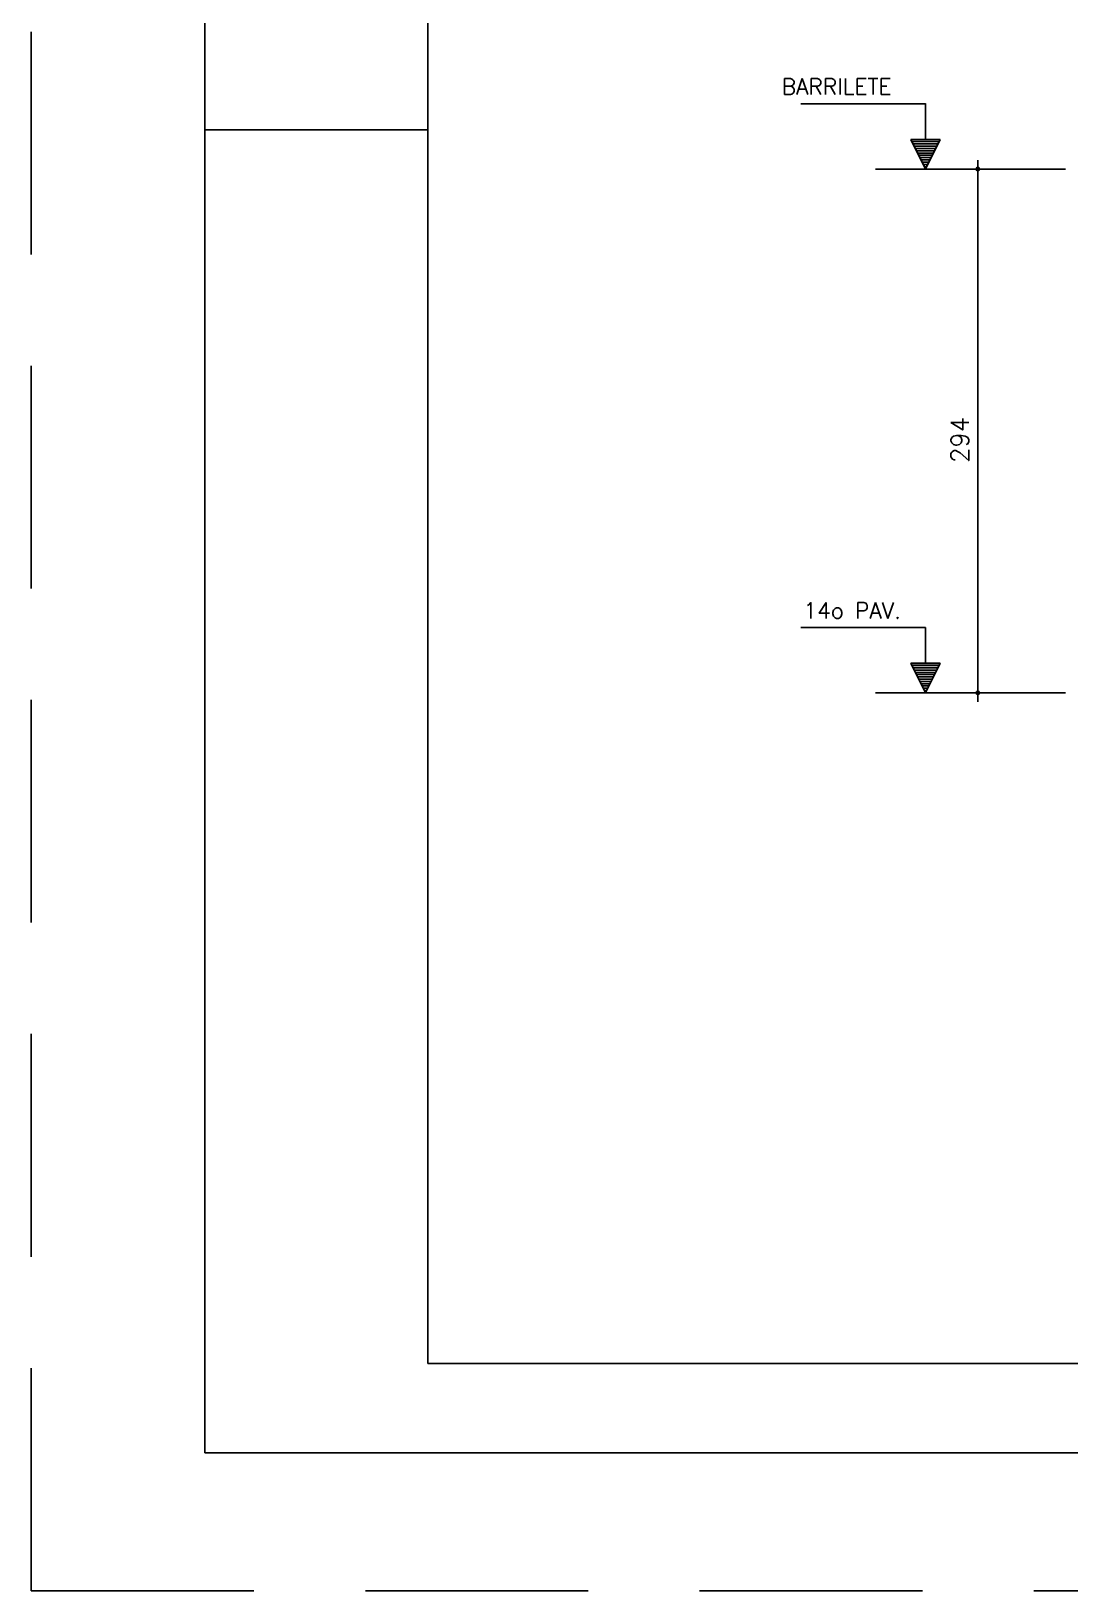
# Model space of a CAD drawing. Extents: x -1 to 122, y -1 to 61.
# Drawn here: x -1.06 to 10.59, y -1.45 to 16.06 of the extents above; entities that cross this region are included whole.
import ezdxf

# ---------------------------------------------------------------- set-up
doc = ezdxf.new("R2010")
doc.units = 0
doc.header["$MEASUREMENT"] = 0
doc.linetypes.add('HIDDEN', pattern=[0.375, 0.25, -0.125])
doc.layers.get('0').update_dxf_attribs({"linetype": 'CONTINUOUS'})
doc.layers.get('Defpoints').update_dxf_attribs({"linetype": 'CONTINUOUS'})
for name, color, linetype in [('ARQ_FOLHA', 7, 'CONTINUOUS'), ('PENA_01', 1, 'CONTINUOUS'), ('PENA_02', 2, 'CONTINUOUS'), ('PENA_03', 3, 'CONTINUOUS')]:
    doc.layers.add(name, color=color, linetype=linetype)
doc.styles.get("Standard").update_dxf_attribs({"font": 'ROMANS.SHX'})

# ---------------------------------------------------------------- blocks, each defined once
blk = doc.blocks.new('FOLHA A1+1 - 1102 X 594')
at = {"layer": 'ARQ_FOLHA', "color": 1}
blk.add_line((-1164, 148.5), (-1189, 148.5), dxfattribs=at)
for points in [[(-1189, 0), (0, 0), (0, 594), (-1189, 594)], [(-1164, 10), (-10, 10), (-10, 584), (-1164, 584)]]:
    blk.add_lwpolyline(points, close=True, dxfattribs=at)
at = {"layer": 'Defpoints', "color": 8, "linetype": 'HIDDEN', "ltscale": 100}
blk.add_lwpolyline([(-1208.5, 609.5), (-1208.5, -15.5), (19.5, -15.5), (19.5, 609.5)], close=True, dxfattribs=at)

msp = doc.modelspace()

# ---------------------------------------------------------------- linework, layer by layer
at = {"layer": 'PENA_01', "linetype": 'Continuous'}
for p, q in [((8.412, 14.511), (10.543, 14.511)), ((8.412, 8.631), (10.543, 8.631))]:
    msp.add_line(p, q, dxfattribs=at)
at = {"layer": 'PENA_02', "linetype": 'Continuous'}
for centre, radius in [((9.558, 14.511), 0.02), ((9.558, 14.511), 0.01), ((9.558, 8.631), 0.02), ((9.558, 8.631), 0.01)]:
    msp.add_circle(centre, radius, dxfattribs=at)
at = {"layer": 'PENA_03', "linetype": 'Continuous'}
for p, q in [((8.971, 15.243), (7.571, 15.243)), ((8.971, 14.843), (8.971, 15.243)), ((8.972, 14.843), (8.972, 15.245)), ((8.971, 14.511), (8.806, 14.843)), ((8.806, 14.843), (8.971, 14.843)), ((8.971, 14.515), (8.808, 14.842)), ((9.135, 14.842), (8.808, 14.842)), ((9.125, 14.818), (8.818, 14.818)), ((9.112, 14.792), (8.831, 14.792)), ((9.099, 14.767), (8.844, 14.767)), ((9.086, 14.741), (8.857, 14.741)), ((9.074, 14.716), (8.869, 14.716)), ((9.137, 14.843), (8.971, 14.511)), ((9.135, 14.842), (8.971, 14.515)), ((8.972, 14.843), (9.137, 14.843)), ((9.061, 14.69), (8.882, 14.69)), ((9.048, 14.665), (8.895, 14.665)), ((9.035, 14.639), (8.908, 14.639)), ((9.023, 14.614), (8.92, 14.614)), ((9.01, 14.588), (8.933, 14.588)), ((8.997, 14.563), (8.946, 14.563)), ((8.984, 14.537), (8.959, 14.537)), ((9.558, 8.531), (9.558, 14.611)), ((8.971, 9.363), (7.571, 9.363)), ((8.971, 8.963), (8.971, 9.363)), ((8.972, 8.963), (8.972, 9.365)), ((8.971, 8.631), (8.806, 8.963)), ((8.806, 8.963), (8.971, 8.963)), ((8.971, 8.635), (8.808, 8.962)), ((9.135, 8.962), (8.808, 8.962)), ((9.125, 8.938), (8.818, 8.938)), ((9.137, 8.963), (8.971, 8.631)), ((9.135, 8.962), (8.971, 8.635)), ((8.972, 8.963), (9.137, 8.963)), ((9.112, 8.912), (8.831, 8.912)), ((9.099, 8.887), (8.844, 8.887)), ((9.086, 8.861), (8.857, 8.861)), ((9.074, 8.836), (8.869, 8.836)), ((9.061, 8.81), (8.882, 8.81)), ((9.048, 8.785), (8.895, 8.785)), ((9.035, 8.759), (8.908, 8.759)), ((9.023, 8.734), (8.92, 8.734)), ((9.01, 8.708), (8.933, 8.708)), ((8.997, 8.683), (8.946, 8.683)), ((8.984, 8.657), (8.959, 8.657))]:
    msp.add_line(p, q, dxfattribs=at)

# ---------------------------------------------------------------- block references
at = {"xscale": 0.09999999999999938, "yscale": 0.09999999999999938, "zscale": 0.09999999999999938}
msp.add_blockref('FOLHA A1+1 - 1102 X 594', (119.786, 0.102), dxfattribs=at)

# ---------------------------------------------------------------- texts
at = {"layer": 'PENA_03', "linetype": 'Continuous'}
for s, p in [('BARRILETE', (7.357, 15.346)), ('14o PAV.', (7.601, 9.465))]:
    msp.add_text(s, height=0.18, dxfattribs=at).set_placement(p)
msp.add_text('294', height=0.2, rotation=90, dxfattribs=at).set_placement((9.456, 11.213))

doc.saveas('drawing.dxf')
